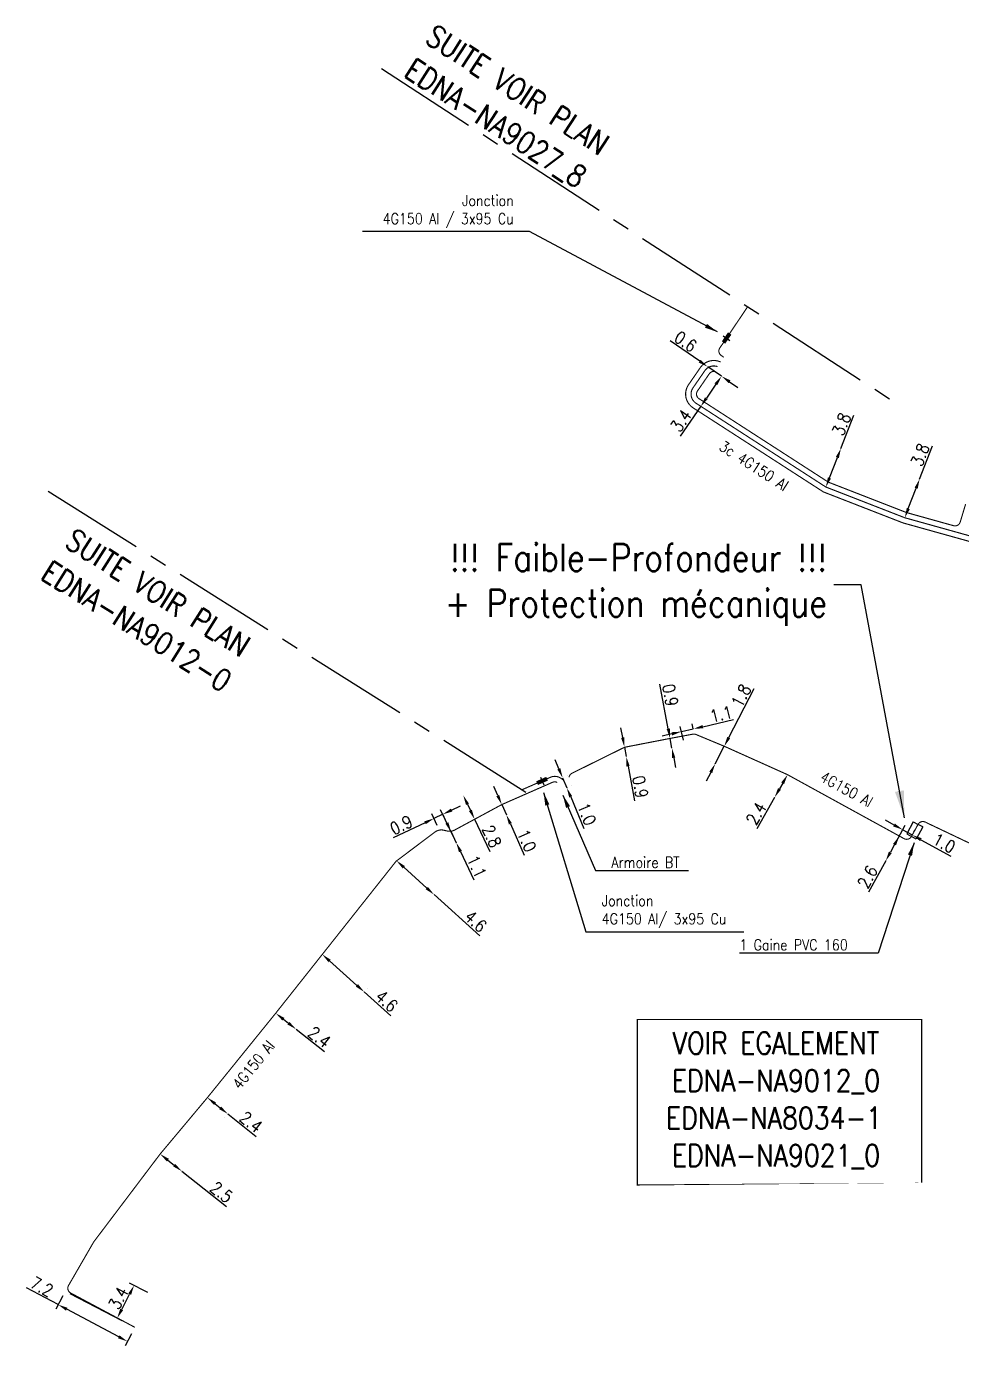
# Model space of a CAD drawing. Header units: millimetres. Extents: x 185001 to 186000, y 126997 to 128000.
# Drawn here: x 185335.6 to 185421.4, y 127497.4 to 127619 of the extents above; entities that cross this region are included whole.
import ezdxf
from ezdxf.enums import TextEntityAlignment as Align

# ---------------------------------------------------------------- set-up
doc = ezdxf.new("R2010")
doc.units = ezdxf.units.MM
doc.header["$PDMODE"] = 34
doc.linetypes.add('B_ST_Al', pattern=[2000, 1000, 1000])
doc.linetypes.add('CENTER2', pattern=[28.575000000000003, 19.05, -3.175, 3.175, -3.175])
doc.layers.get('0').update_dxf_attribs({"linetype": 'CONTINUOUS'})
doc.layers.get('Defpoints').update_dxf_attribs({"linetype": 'CONTINUOUS'})
for name, color, linetype in [('B_110', 1, 'CONTINUOUS'), ('B_300', 7, 'CONTINUOUS'), ('B_420', 7, 'CONTINUOUS'), ('B_930', 7, 'CONTINUOUS')]:
    doc.layers.add(name, color=color, linetype=linetype)
doc.styles.get("Standard").update_dxf_attribs({"font": 'romans.shx', "width": 0.85})
doc.dimstyles.get("Standard").update_dxf_attribs({"dimtxt": 1.5, "dimasz": 1.2, "dimexe": 0.625, "dimexo": 0.625, "dimgap": 0.25, "dimtad": 1, "dimdec": 1, "dimzin": 0, "dimdsep": 46, "dimtxsty": 'Standard', "dimcen": -0.5, "dimadec": 0, "dimazin": 0, "dimtfac": 1, "dimtdec": 1, "dimtmove": 0, "dimatfit": 3, "dimfxl": 0, "dimtolj": 1, "dimtzin": 0, "dimarcsym": 0})

# ---------------------------------------------------------------- blocks, each defined once
blk = doc.blocks.new('*D266')
at = {"layer": 'B_110', "color": 0, "linetype": 'Continuous', "lineweight": -2, "transparency": 16777216}
for p, q in [((185398.8727989554, 127586.2059547068), (185397.9939471562, 127584.9291933684)), ((185397.4836461116, 127584.1878480752), (185395.5988735032, 127581.4497245367))]:
    blk.add_line(p, q, dxfattribs=at)
at = {"layer": 'B_110', "color": 0, "linetype": 'Continuous', "transparency": 16777216}
for points in [[(185398.7492414065, 127586.2910048809), (185398.9963565042, 127586.1209045327), (185399.3831, 127586.9473)], [(185397.8703896074, 127585.0142435425), (185398.1175047051, 127584.8441431943), (185397.4836461116, 127584.1878480752)]]:
    blk.add_solid(points, dxfattribs=at)
at = {"layer": 'Defpoints', "color": 0, "linetype": 'Continuous', "transparency": 16777216}
for p in [(185399.3831, 127586.9473), (185399.3831, 127586.9473), (185397.4836461116, 127584.1878480752)]:
    blk.add_point(p, dxfattribs=at)
at = {"layer": 'B_110', "color": 0, "linetype": 'Continuous', "transparency": 16777216, "insert": (185395.6683215406, 127582.8733645299), "char_height": 1.125, "attachment_point": 5, "rotation": 55.458628803340766}
blk.add_mtext('\\A1;3.4', dxfattribs=at)
blk = doc.blocks.new('*D267')
at = {"layer": 'B_110', "color": 0, "linetype": 'Continuous', "lineweight": -2, "transparency": 16777216}
for p, q in [((185410.3351, 127580.3291), (185411.5234814814, 127583.3847145154)), ((185409.2839390383, 127577.626312433), (185410.0088776326, 127579.4903038585))]:
    blk.add_line(p, q, dxfattribs=at)
at = {"layer": 'B_110', "color": 0, "linetype": 'Continuous', "transparency": 16777216}
for points in [[(185409.8690782757, 127579.5446742531), (185410.1486769895, 127579.435933464), (185410.3351, 127580.3291)], [(185409.1441396814, 127577.6806828276), (185409.4237383952, 127577.5719420384), (185408.9577166709, 127576.7875162915)]]:
    blk.add_solid(points, dxfattribs=at)
at = {"layer": 'Defpoints', "color": 0, "linetype": 'Continuous', "transparency": 16777216}
for p in [(185410.3351, 127580.3291), (185410.3351, 127580.3291), (185408.9577166709, 127576.7875162915)]:
    blk.add_point(p, dxfattribs=at)
at = {"layer": 'B_110', "color": 0, "linetype": 'Continuous', "transparency": 16777216, "insert": (185410.3934051398, 127582.5481573013), "char_height": 1.125, "attachment_point": 5, "rotation": 68.74807832906393}
blk.add_mtext('\\A1;3.8', dxfattribs=at)
blk = doc.blocks.new('*D268')
at = {"layer": 'B_110', "color": 0, "linetype": 'Continuous', "lineweight": -2, "transparency": 16777216}
for p, q in [((185417.559, 127577.5196), (185418.734450687, 127580.5802120785)), ((185416.5192767343, 127574.8123919306), (185417.2363272624, 127576.6794319785))]:
    blk.add_line(p, q, dxfattribs=at)
at = {"layer": 'B_110', "color": 0, "linetype": 'Continuous', "transparency": 16777216}
for points in [[(185417.0962992588, 127576.7332107681), (185417.3763552659, 127576.6256531889), (185417.559, 127577.5196)], [(185416.3792487307, 127574.8661707203), (185416.6593047379, 127574.758613141), (185416.1966039967, 127573.9722239091)]]:
    blk.add_solid(points, dxfattribs=at)
at = {"layer": 'Defpoints', "color": 0, "linetype": 'Continuous', "transparency": 16777216}
for p in [(185417.559, 127577.5196), (185417.559, 127577.5196), (185416.1966039967, 127573.9722239091)]:
    blk.add_point(p, dxfattribs=at)
at = {"layer": 'B_110', "color": 0, "linetype": 'Continuous', "transparency": 16777216, "insert": (185417.6079216944, 127579.7388839981), "char_height": 1.125, "attachment_point": 5, "rotation": 68.9903449696451}
blk.add_mtext('\\A1;3.8', dxfattribs=at)
blk = doc.blocks.new('*D271')
at = {"layer": 'B_110', "color": 0, "linetype": 'Continuous', "lineweight": -2, "transparency": 16777216}
for p, q in [((185397.3816358309, 127588.3249970935), (185394.6810208337, 127590.1839508985)), ((185399.3830999999, 127586.9472999999), (185398.1229811242, 127587.814696049)), ((185400.1244452933, 127586.4369989554), (185400.8657905866, 127585.9266979109))]:
    blk.add_line(p, q, dxfattribs=at)
at = {"layer": 'B_110', "color": 0, "linetype": 'Continuous', "transparency": 16777216}
for points in [[(185397.466686005, 127588.4485546424), (185397.2965856568, 127588.2014395446), (185398.1229811242, 127587.814696049)], [(185400.2094954674, 127586.5605565043), (185400.0393951192, 127586.3134414065), (185399.3830999999, 127586.9472999999)]]:
    blk.add_solid(points, dxfattribs=at)
at = {"layer": 'Defpoints', "color": 0, "linetype": 'Continuous', "transparency": 16777216}
for p in [(185398.1229811242, 127587.8146960489), (185399.3830999999, 127586.9472999999), (185399.3830999999, 127586.9472999999)]:
    blk.add_point(p, dxfattribs=at)
at = {"layer": 'B_110', "color": 0, "linetype": 'Continuous', "transparency": 16777216, "insert": (185396.085906556, 127590.1274122628), "char_height": 1.125, "attachment_point": 5, "rotation": 325.45862881571236}
blk.add_mtext('\\A1;0.6', dxfattribs=at)
blk = doc.blocks.new('*D367')
at = {"layer": 'B_110', "color": 0, "linetype": 'Continuous', "lineweight": -2, "transparency": 16777216}
for p, q in [((185415.2156400817, 127545.8010007743), (185414.4259480102, 127546.232725724)), ((185415.3645567446, 127544.1971979539), (185416.2301888979, 127545.7805737784)), ((185416.0053321532, 127545.3692758245), (185416.8827677883, 127544.8895814359)), ((185417.0321983082, 127545.162913095), (185417.1076245329, 127545.3008793898)), ((185417.6724598598, 127544.4578564862), (185420.4293312879, 127542.9506738492))]:
    blk.add_line(p, q, dxfattribs=at)
at = {"layer": 'B_110', "color": 0, "linetype": 'Continuous', "transparency": 16777216}
for points in [[(185415.28759424, 127545.9326161195), (185415.1436859235, 127545.669385429), (185416.0053321532, 127545.3692758245)], [(185417.7444140181, 127544.5894718314), (185417.6005057015, 127544.326241141), (185416.8827677883, 127544.8895814359)]]:
    blk.add_solid(points, dxfattribs=at)
at = {"layer": 'Defpoints', "color": 0, "linetype": 'Continuous', "transparency": 16777216}
for p in [(185416.0053321532, 127545.3692758245), (185416.8073415635, 127544.7516151411), (185415.1397, 127543.7859)]:
    blk.add_point(p, dxfattribs=at)
at = {"layer": 'B_110', "color": 0, "linetype": 'Continuous', "transparency": 16777216, "insert": (185419.805512401, 127544.1464794191), "char_height": 1.125, "attachment_point": 5, "rotation": 331.3345560444534}
blk.add_mtext('\\A1;1.0', dxfattribs=at)
blk = doc.blocks.new('*D368')
at = {"layer": 'B_110', "color": 0, "linetype": 'Continuous', "lineweight": -2, "transparency": 16777216}
for p, q in [((185415.2586829044, 127544.0035382353), (185414.8749273935, 127543.3015897273)), ((185414.4432024437, 127542.5118976558), (185412.8704901267, 127539.6351622526))]:
    blk.add_line(p, q, dxfattribs=at)
at = {"layer": 'B_110', "color": 0, "linetype": 'Continuous', "transparency": 16777216}
for points in [[(185415.1270675592, 127544.0754923936), (185415.3902982497, 127543.931584077), (185415.6904078542, 127544.7932303068)], [(185414.7433120482, 127543.3735438856), (185415.0065427387, 127543.229635569), (185414.4432024437, 127542.5118976558)]]:
    blk.add_solid(points, dxfattribs=at)
at = {"layer": 'Defpoints', "color": 0, "linetype": 'Continuous', "transparency": 16777216}
for p in [(185415.6904078542, 127544.7932303068), (185414.4432024437, 127542.5118976558), (185414.4432024437, 127542.5118976558)]:
    blk.add_point(p, dxfattribs=at)
at = {"layer": 'B_110', "color": 0, "linetype": 'Continuous', "transparency": 16777216, "insert": (185412.7829070841, 127541.0384547099), "char_height": 1.125, "attachment_point": 5, "rotation": 61.334556041126326}
blk.add_mtext('\\A1;2.6', dxfattribs=at)
blk = doc.blocks.new('*D369')
at = {"layer": 'B_110', "color": 0, "linetype": 'Continuous', "lineweight": -2, "transparency": 16777216}
for p, q in [((185404.9951771806, 127549.6341489994), (185404.6987463083, 127549.1124893996)), ((185404.2541, 127548.33), (185402.611820034, 127545.4399126639))]:
    blk.add_line(p, q, dxfattribs=at)
at = {"layer": 'B_110', "color": 0, "linetype": 'Continuous', "transparency": 16777216}
for points in [[(185404.8647622807, 127549.7082567174), (185405.1255920805, 127549.5600412813), (185405.4398234889, 127550.416638399)], [(185404.5683314084, 127549.1865971176), (185404.8291612083, 127549.0383816815), (185404.2541, 127548.33)]]:
    blk.add_solid(points, dxfattribs=at)
at = {"layer": 'Defpoints', "color": 0, "linetype": 'Continuous', "transparency": 16777216}
for p in [(185405.4398234888, 127550.416638399), (185404.2541, 127548.33), (185404.2541, 127548.33)]:
    blk.add_point(p, dxfattribs=at)
at = {"layer": 'B_110', "color": 0, "linetype": 'Continuous', "transparency": 16777216, "insert": (185402.5585623632, 127546.8642502224), "char_height": 1.125, "attachment_point": 5, "rotation": 60.392778448493424}
blk.add_mtext('\\A1;2.4', dxfattribs=at)
blk = doc.blocks.new('*D370')
at = {"layer": 'B_110', "color": 0, "linetype": 'Continuous', "lineweight": -2, "transparency": 16777216}
for p, q in [((185400.0495470893, 127553.821806223), (185402.3746857502, 127558.3106973712)), ((185398.8077156001, 127551.4243378598), (185399.6356032596, 127553.022650102)), ((185399.2302605131, 127553.2326079868), (185399.2193761132, 127553.2382458466)), ((185398.4023728536, 127551.6342957446), (185398.3914884537, 127551.6399336044)), ((185398.3937717704, 127550.6251817387), (185397.9798279406, 127549.8260256177))]:
    blk.add_line(p, q, dxfattribs=at)
at = {"layer": 'B_110', "color": 0, "linetype": 'Continuous', "transparency": 16777216}
for points in [[(185399.9163544025, 127553.8907968613), (185400.1827397762, 127553.7528155847), (185399.6356032596, 127553.022650102)], [(185398.2605790836, 127550.694172377), (185398.5269644572, 127550.5561911004), (185398.8077156001, 127551.4243378598)]]:
    blk.add_solid(points, dxfattribs=at)
at = {"layer": 'Defpoints', "color": 0, "linetype": 'Continuous', "transparency": 16777216}
for p in [(185399.6464876595, 127553.0170122422), (185398.8077156001, 127551.4243378598), (185398.8186, 127551.4187)]:
    blk.add_point(p, dxfattribs=at)
at = {"layer": 'B_110', "color": 0, "linetype": 'Continuous', "transparency": 16777216, "insert": (185401.1931404923, 127557.6602730725), "char_height": 1.125, "attachment_point": 5, "rotation": 62.61691971803011}
blk.add_mtext('\\A1;1.8', dxfattribs=at)
blk = doc.blocks.new('*D371')
at = {"layer": 'B_110', "color": 0, "linetype": 'Continuous', "lineweight": -2, "transparency": 16777216}
for p, q in [((185395.8844723644, 127553.5798862817), (185395.5986270322, 127554.820722168)), ((185396.7952693571, 127554.6153597835), (185396.6900417215, 127555.0721460653)), ((185397.6722990181, 127554.8173968439), (185400.4678310625, 127555.4613899736)), ((185394.8268250068, 127554.1618988259), (185393.9497953458, 127553.9598617656)), ((185395.7038546678, 127554.3639358862), (185396.7952693571, 127554.6153597835))]:
    blk.add_line(p, q, dxfattribs=at)
at = {"layer": 'B_110', "color": 0, "linetype": 'Continuous', "transparency": 16777216}
for points in [[(185397.6386261747, 127554.963568454), (185397.7059718615, 127554.6712252337), (185396.7952693571, 127554.6153597835)], [(185394.7931521634, 127554.3080704361), (185394.8604978502, 127554.0157272158), (185395.7038546678, 127554.3639358862)]]:
    blk.add_solid(points, dxfattribs=at)
at = {"layer": 'Defpoints', "color": 0, "linetype": 'Continuous', "transparency": 16777216}
for p in [(185395.7038546678, 127554.3639358862), (185396.9004969927, 127554.1585735018), (185395.9897, 127553.1231)]:
    blk.add_point(p, dxfattribs=at)
at = {"layer": 'B_110', "color": 0, "linetype": 'Continuous', "transparency": 16777216, "insert": (185399.3402156539, 127555.9712699897), "char_height": 1.125, "attachment_point": 5, "rotation": 12.972632773197342}
blk.add_mtext('\\A1;1.1', dxfattribs=at)
blk = doc.blocks.new('*D372')
at = {"layer": 'B_110', "color": 0, "linetype": 'Continuous', "lineweight": -2, "transparency": 16777216}
for p, q in [((185394.4977046522, 127554.6249429396), (185393.7331623968, 127558.7142913862)), ((185394.8285, 127552.8556), (185394.6631023261, 127553.7402714698)), ((185394.9938976739, 127551.9709285302), (185395.1592953478, 127551.0862570604))]:
    blk.add_line(p, q, dxfattribs=at)
at = {"layer": 'B_110', "color": 0, "linetype": 'Continuous', "transparency": 16777216}
for points in [[(185394.6451498972, 127554.6525092186), (185394.3502594072, 127554.5973766606), (185394.6631023261, 127553.7402714698)], [(185395.1413429189, 127551.9984948092), (185394.8464524289, 127551.9433622512), (185394.8285, 127552.8556)]]:
    blk.add_solid(points, dxfattribs=at)
at = {"layer": 'Defpoints', "color": 0, "linetype": 'Continuous', "transparency": 16777216}
for p in [(185394.663102326, 127553.7402714698), (185394.8284999999, 127552.8556), (185394.8285, 127552.8556)]:
    blk.add_point(p, dxfattribs=at)
at = {"layer": 'B_110', "color": 0, "linetype": 'Continuous', "transparency": 16777216, "insert": (185394.6847656662, 127557.7054727064), "char_height": 1.125, "attachment_point": 5, "rotation": 280.589731872148}
blk.add_mtext('\\A1;0.9', dxfattribs=at)
blk = doc.blocks.new('*D373')
at = {"layer": 'B_110', "color": 0, "linetype": 'Continuous', "lineweight": -2, "transparency": 16777216}
for p, q in [((185390.3178179075, 127553.8129538905), (185390.1524202334, 127554.6976253602)), ((185390.4832155816, 127552.9282824207), (185390.6430999999, 127552.0731)), ((185390.808497674, 127551.1884285302), (185391.4026494378, 127548.0104569112))]:
    blk.add_line(p, q, dxfattribs=at)
at = {"layer": 'B_110', "color": 0, "linetype": 'Continuous', "transparency": 16777216}
for points in [[(185390.4652631524, 127553.8405201695), (185390.1703726625, 127553.7853876115), (185390.4832155816, 127552.9282824207)], [(185390.955942919, 127551.2159948092), (185390.661052429, 127551.1608622512), (185390.6430999999, 127552.0731)]]:
    blk.add_solid(points, dxfattribs=at)
at = {"layer": 'Defpoints', "color": 0, "linetype": 'Continuous', "transparency": 16777216}
for p in [(185390.4832155817, 127552.9282824207), (185390.6431, 127552.0731), (185390.6430999999, 127552.0731)]:
    blk.add_point(p, dxfattribs=at)
at = {"layer": 'B_110', "color": 0, "linetype": 'Continuous', "transparency": 16777216, "insert": (185391.9254986178, 127549.2949383809), "char_height": 1.125, "attachment_point": 5, "rotation": 280.5897318856617}
blk.add_mtext('\\A1;0.9', dxfattribs=at)
blk = doc.blocks.new('*D374')
at = {"layer": 'B_110', "color": 0, "linetype": 'Continuous', "lineweight": -2, "transparency": 16777216}
for p, q in [((185384.4593596847, 127550.9542532076), (185384.1093881059, 127551.7834214016)), ((185384.8093312634, 127550.1250850135), (185385.1943000001, 127549.213)), ((185385.2411896978, 127550.3073618774), (185385.2411896978, 127550.3073618774)), ((185385.6261584344, 127549.3952768639), (185385.6261584345, 127549.395276864)), ((185385.5442715789, 127548.383831806), (185386.7660473583, 127545.4891464142))]:
    blk.add_line(p, q, dxfattribs=at)
at = {"layer": 'B_110', "color": 0, "linetype": 'Continuous', "transparency": 16777216}
for points in [[(185384.5975543837, 127551.012581804), (185384.3211649857, 127550.8959246111), (185384.8093312634, 127550.1250850135)], [(185385.6824662779, 127548.4421604024), (185385.4060768799, 127548.3255032095), (185385.1943000001, 127549.213)]]:
    blk.add_solid(points, dxfattribs=at)
at = {"layer": 'Defpoints', "color": 0, "linetype": 'Continuous', "transparency": 16777216}
for p in [(185384.8093312633, 127550.1250850135), (185385.1943, 127549.213), (185385.1943000001, 127549.213)]:
    blk.add_point(p, dxfattribs=at)
at = {"layer": 'B_110', "color": 0, "linetype": 'Continuous', "transparency": 16777216, "insert": (185387.0211187531, 127546.8135479953), "char_height": 1.125, "attachment_point": 5, "rotation": 292.88341654596303}
blk.add_mtext('\\A1;1.0', dxfattribs=at)
blk = doc.blocks.new('*D375')
at = {"layer": 'B_110', "color": 0, "linetype": 'Continuous', "lineweight": -2, "transparency": 16777216}
for p, q in [((185378.8568225689, 127548.4965617635), (185378.4898382746, 127549.3183418604)), ((185379.2238068631, 127547.6747816665), (185379.6437999999, 127546.7343)), ((185380.0107842942, 127545.912519903), (185381.2919526786, 127543.0436268859))]:
    blk.add_line(p, q, dxfattribs=at)
at = {"layer": 'B_110', "color": 0, "linetype": 'Continuous', "transparency": 16777216}
for points in [[(185378.9937859184, 127548.5577258125), (185378.7198592194, 127548.4353977144), (185379.2238068631, 127547.6747816665)], [(185380.1477476437, 127545.973683952), (185379.8738209447, 127545.8513558539), (185379.6437999999, 127546.7343)]]:
    blk.add_solid(points, dxfattribs=at)
at = {"layer": 'Defpoints', "color": 0, "linetype": 'Continuous', "transparency": 16777216}
for p in [(185379.2238068632, 127547.6747816665), (185379.6438, 127546.7343), (185379.6437999999, 127546.7343)]:
    blk.add_point(p, dxfattribs=at)
at = {"layer": 'B_110', "color": 0, "linetype": 'Continuous', "transparency": 16777216, "insert": (185381.519677381, 127544.3730035912), "char_height": 1.125, "attachment_point": 5, "rotation": 294.06421948266075}
blk.add_mtext('\\A1;1.0', dxfattribs=at)
blk = doc.blocks.new('*D376')
at = {"layer": 'B_110', "color": 0, "linetype": 'Continuous', "lineweight": -2, "transparency": 16777216}
for p, q in [((185370.2366684526, 127541.925909643), (185372.3448988255, 127540.0230263847)), ((185373.013, 127539.42), (185377.212493097, 127535.6295484391))]:
    blk.add_line(p, q, dxfattribs=at)
at = {"layer": 'B_110', "color": 0, "linetype": 'Continuous', "transparency": 16777216}
for points in [[(185370.33717285, 127542.0372598388), (185370.1361640551, 127541.8145594473), (185369.5685672781, 127542.5289360277)], [(185372.445403223, 127540.1343765805), (185372.2443944281, 127539.9116761889), (185373.013, 127539.42)]]:
    blk.add_solid(points, dxfattribs=at)
at = {"layer": 'Defpoints', "color": 0, "linetype": 'Continuous', "transparency": 16777216}
for p in [(185369.5685672781, 127542.5289360277), (185373.013, 127539.42), (185373.013, 127539.42)]:
    blk.add_point(p, dxfattribs=at)
at = {"layer": 'B_110', "color": 0, "linetype": 'Continuous', "transparency": 16777216, "insert": (185376.8321671036, 127536.9831557119), "char_height": 1.125, "attachment_point": 5, "rotation": 317.9306725104746}
blk.add_mtext('\\A1;4.6', dxfattribs=at)
blk = doc.blocks.new('*D377')
at = {"layer": 'B_110', "color": 0, "linetype": 'Continuous', "lineweight": -2, "transparency": 16777216}
for p, q in [((185374.1921745819, 127545.979365006), (185373.8052083124, 127546.7919270691)), ((185374.5791408514, 127545.166802943), (185375.0478, 127544.1827)), ((185375.4347662695, 127543.370137937), (185376.6682212536, 127540.7800963611))]:
    blk.add_line(p, q, dxfattribs=at)
at = {"layer": 'B_110', "color": 0, "linetype": 'Continuous', "transparency": 16777216}
for points in [[(185374.3276015924, 127546.0438593843), (185374.0567475714, 127545.9148706278), (185374.5791408514, 127545.166802943)], [(185375.57019328, 127543.4346323152), (185375.299339259, 127543.3056435587), (185375.0478, 127544.1827)]]:
    blk.add_solid(points, dxfattribs=at)
at = {"layer": 'Defpoints', "color": 0, "linetype": 'Continuous', "transparency": 16777216}
for p in [(185374.5791408514, 127545.166802943), (185375.0478, 127544.1827), (185375.0478, 127544.1827)]:
    blk.add_point(p, dxfattribs=at)
at = {"layer": 'B_110', "color": 0, "linetype": 'Continuous', "transparency": 16777216, "insert": (185376.9221119488, 127541.9913080088), "char_height": 1.125, "attachment_point": 5, "rotation": 295.46518169694}
blk.add_mtext('\\A1;1.1', dxfattribs=at)
blk = doc.blocks.new('*D378')
at = {"layer": 'B_110', "color": 0, "linetype": 'Continuous', "lineweight": -2, "transparency": 16777216}
for p, q in [((185376.0768662695, 127547.707137937), (185376.3458630158, 127547.1422914159)), ((185376.7328292853, 127546.3297293529), (185378.1424921243, 127543.3696818376))]:
    blk.add_line(p, q, dxfattribs=at)
at = {"layer": 'B_110', "color": 0, "linetype": 'Continuous', "transparency": 16777216}
for points in [[(185376.2122932801, 127547.7716323153), (185375.9414392591, 127547.6426435587), (185375.6899000001, 127548.5197)], [(185376.4812900263, 127547.2067857942), (185376.2104360053, 127547.0777970377), (185376.7328292853, 127546.3297293529)]]:
    blk.add_solid(points, dxfattribs=at)
at = {"layer": 'Defpoints', "color": 0, "linetype": 'Continuous', "transparency": 16777216}
for p in [(185375.6899, 127548.5197), (185375.6899000001, 127548.5197), (185376.7328292853, 127546.3297293529)]:
    blk.add_point(p, dxfattribs=at)
at = {"layer": 'B_110', "color": 0, "linetype": 'Continuous', "transparency": 16777216, "insert": (185378.3082788921, 127544.7658964551), "char_height": 1.125, "attachment_point": 5, "rotation": 295.4651816983306}
blk.add_mtext('\\A1;2.8', dxfattribs=at)
blk = doc.blocks.new('*D379')
at = {"layer": 'B_110', "color": 0, "linetype": 'Continuous', "lineweight": -2, "transparency": 16777216}
for p, q in [((185363.4286965459, 127533.3376740561), (185365.9341483204, 127531.096965019)), ((185366.6050000001, 127530.4970000001), (185369.0488168331, 127528.3114131455)), ((185366.9174817807, 127530.8464019165), (185366.9174817808, 127530.8464019166))]:
    blk.add_line(p, q, dxfattribs=at)
at = {"layer": 'B_110', "color": 0, "linetype": 'Continuous', "transparency": 16777216}
for points in [[(185363.5286907157, 127533.4494826694), (185363.3287023761, 127533.2258654428), (185362.7578448663, 127533.937639075)], [(185366.0341424902, 127531.2087736322), (185365.8341541506, 127530.9851564057), (185366.6050000001, 127530.4970000001)]]:
    blk.add_solid(points, dxfattribs=at)
at = {"layer": 'Defpoints', "color": 0, "linetype": 'Continuous', "transparency": 16777216}
for p in [(185362.7578448663, 127533.9376390751), (185366.605, 127530.497), (185366.6050000001, 127530.4970000001)]:
    blk.add_point(p, dxfattribs=at)
at = {"layer": 'B_110', "color": 0, "linetype": 'Continuous', "transparency": 16777216, "insert": (185368.6623051055, 127529.6632671298), "char_height": 1.125, "attachment_point": 5, "rotation": 318.1926728236803}
blk.add_mtext('\\A1;4.6', dxfattribs=at)
blk = doc.blocks.new('*D380')
at = {"layer": 'B_110', "color": 0, "linetype": 'Continuous', "lineweight": -2, "transparency": 16777216}
for p, q in [((185359.1937632424, 127527.9930301884), (185359.649626296, 127527.6344372767)), ((185360.357, 127527.078), (185362.9696510912, 127525.0228254154))]:
    blk.add_line(p, q, dxfattribs=at)
at = {"layer": 'B_110', "color": 0, "linetype": 'Continuous', "transparency": 16777216}
for points in [[(185359.2865027885, 127528.1109258057), (185359.1010236962, 127527.875134571), (185358.4863895384, 127528.5494674651)], [(185359.7423658421, 127527.752332894), (185359.5568867499, 127527.5165416594), (185360.357, 127527.078)]]:
    blk.add_solid(points, dxfattribs=at)
at = {"layer": 'Defpoints', "color": 0, "linetype": 'Continuous', "transparency": 16777216}
for p in [(185358.4863895384, 127528.5494674651), (185360.357, 127527.078), (185360.357, 127527.078)]:
    blk.add_point(p, dxfattribs=at)
at = {"layer": 'B_110', "color": 0, "linetype": 'Continuous', "transparency": 16777216, "insert": (185362.4807101282, 127526.361672156), "char_height": 1.125, "attachment_point": 5, "rotation": 321.81055309734194}
blk.add_mtext('\\A1;2.4', dxfattribs=at)
blk = doc.blocks.new('*D381')
at = {"layer": 'B_110', "color": 0, "linetype": 'Continuous', "lineweight": -2, "transparency": 16777216}
for p, q in [((185351.9247604581, 127520.4406917582), (185351.924760458, 127520.4406917581)), ((185352.9205977779, 127520.2456671577), (185353.3895586668, 127519.8714002945)), ((185353.8006040132, 127518.9436243057), (185353.8006040131, 127518.9436243055)), ((185354.0929999999, 127519.3099999999), (185356.6911270666, 127517.2364947449))]:
    blk.add_line(p, q, dxfattribs=at)
at = {"layer": 'B_110', "color": 0, "linetype": 'Continuous', "transparency": 16777216}
for points in [[(185353.0141644937, 127520.3629073799), (185352.8270310622, 127520.1284269355), (185352.2171564448, 127520.8070674524)], [(185353.4831253825, 127519.9886405167), (185353.295991951, 127519.7541600723), (185354.0929999999, 127519.3099999999)]]:
    blk.add_solid(points, dxfattribs=at)
at = {"layer": 'Defpoints', "color": 0, "linetype": 'Continuous', "transparency": 16777216}
for p in [(185352.2171564449, 127520.8070674525), (185352.2171564448, 127520.8070674524), (185354.093, 127519.31)]:
    blk.add_point(p, dxfattribs=at)
at = {"layer": 'B_110', "color": 0, "linetype": 'Continuous', "transparency": 16777216, "insert": (185356.2116177787, 127518.578748336), "char_height": 1.125, "attachment_point": 5, "rotation": 321.4074402842825}
blk.add_mtext('\\A1;2.4', dxfattribs=at)
blk = doc.blocks.new('*D382')
at = {"layer": 'B_110', "color": 0, "linetype": 'Continuous', "lineweight": -2, "transparency": 16777216}
for p, q in [((185348.5890566572, 127515.078816152), (185349.1692993851, 127514.6195576444)), ((185349.875, 127514.061), (185353.9780602212, 127510.8134533727))]:
    blk.add_line(p, q, dxfattribs=at)
at = {"layer": 'B_110', "color": 0, "linetype": 'Continuous', "transparency": 16777216}
for points in [[(185348.682149598, 127515.1964329211), (185348.4959637165, 127514.9611993829), (185347.8833560423, 127515.6373737964)], [(185349.2623923258, 127514.7371744135), (185349.0762064444, 127514.5019408753), (185349.875, 127514.061)]]:
    blk.add_solid(points, dxfattribs=at)
at = {"layer": 'Defpoints', "color": 0, "linetype": 'Continuous', "transparency": 16777216}
for p in [(185347.8833560423, 127515.6373737963), (185349.875, 127514.061), (185349.875, 127514.061)]:
    blk.add_point(p, dxfattribs=at)
at = {"layer": 'B_110', "color": 0, "linetype": 'Continuous', "transparency": 16777216, "insert": (185353.5109919694, 127512.1396312486), "char_height": 1.125, "attachment_point": 5, "rotation": 321.63860456652105}
blk.add_mtext('\\A1;2.5', dxfattribs=at)
blk = doc.blocks.new('*D383')
at = {"layer": 'B_110', "color": 0, "linetype": 'Continuous', "lineweight": -2, "transparency": 16777216}
for p, q in [((185346.7595312189, 127502.9364871983), (185345.0795419661, 127503.804716938)), ((185339.5861540918, 127502.839381127), (185344.3607140003, 127500.371856469)), ((185344.3574945734, 127501.3866057965), (185345.082761393, 127502.7899676104))]:
    blk.add_line(p, q, dxfattribs=at)
at = {"layer": 'B_110', "color": 0, "linetype": 'Continuous', "transparency": 16777216}
for points in [[(185344.9495051188, 127502.8588353487), (185345.2160176672, 127502.7210998721), (185345.495967823, 127503.5895052557)], [(185344.2242382992, 127501.4554735349), (185344.4907508476, 127501.3177380582), (185343.9442881434, 127500.5870681513)]]:
    blk.add_solid(points, dxfattribs=at)
at = {"layer": 'Defpoints', "color": 0, "linetype": 'Continuous', "transparency": 16777216}
for p in [(185339.1697282349, 127503.0545928093), (185345.495967823, 127503.5895052557), (185347.1759570758, 127502.721275516)]:
    blk.add_point(p, dxfattribs=at)
at = {"layer": 'B_110', "color": 0, "linetype": 'Continuous', "transparency": 16777216, "insert": (185344.0538466121, 127502.4326253951), "char_height": 1.125, "attachment_point": 5, "rotation": 62.669775229499436}
blk.add_mtext('\\A1;3.4', dxfattribs=at)
blk = doc.blocks.new('*D384')
at = {"layer": 'B_110', "color": 0, "linetype": 'Continuous', "lineweight": -2, "transparency": 16777216}
for p, q in [((185338.5209593873, 127501.8331061672), (185335.6254581106, 127503.3709952948)), ((185338.9498502959, 127502.6406118261), (185338.3010814483, 127501.419125184)), ((185344.0848638014, 127498.8779466671), (185339.315802875, 127501.4109405244)), ((185345.251537049, 127499.1558533019), (185344.6598293501, 127498.0418000411))]:
    blk.add_line(p, q, dxfattribs=at)
at = {"layer": 'B_110', "color": 0, "linetype": 'Continuous', "transparency": 16777216}
for points in [[(185339.3861638155, 127501.543414439), (185339.2454419346, 127501.2784666097), (185338.5209593873, 127501.8331061672)], [(185344.1552247419, 127499.0104205817), (185344.014502861, 127498.7454727525), (185344.8797072891, 127498.4557810243)]]:
    blk.add_solid(points, dxfattribs=at)
at = {"layer": 'Defpoints', "color": 0, "linetype": 'Continuous', "transparency": 16777216}
for p in [(185339.1697282349, 127503.0545928093), (185345.471414988, 127499.5698342851), (185344.8797072891, 127498.4557810243)]:
    blk.add_point(p, dxfattribs=at)
at = {"layer": 'B_110', "color": 0, "linetype": 'Continuous', "transparency": 16777216, "insert": (185337.0275917075, 127503.4755031256), "char_height": 1.125, "attachment_point": 5, "rotation": 332.0258643467164}
blk.add_mtext('\\A1;7.2', dxfattribs=at)
blk = doc.blocks.new('B_300_04')
at = {"color": 0, "linetype": 'Continuous'}
blk.add_line((0, 0.375), (0, -0.375), dxfattribs=at)
blk.add_solid([(-0.5, 0.1875), (-0.5, -0.1875), (0.5, 0.1875), (0.5, -0.1875)], dxfattribs=at)
at = {"color": 0, "linetype": 'Continuous', "width": 0.75, "flags": 3}
for tag, p in [('DEF_LEG', (0, -4.25)), ('DEF_COUP', (0, -6.75)), ('DEF_TYPE', (0, -9.25))]:
    blk.add_attdef(tag, text='', height=1.2, dxfattribs=at).set_placement(p, align=Align.MIDDLE)
blk = doc.blocks.new('*D407')
at = {"layer": 'B_110', "color": 0, "linetype": 'Continuous', "lineweight": -2, "transparency": 16777216}
for p, q in [((185374.6214974786, 127547.1710670685), (185375.4340595417, 127547.558033338)), ((185373.3007560912, 127545.7579835607), (185372.7948284205, 127546.8203439374)), ((185373.8089354156, 127546.7841007991), (185372.9963733525, 127546.3971345296)), ((185374.8462550681, 127544.6059094077), (185373.6073904836, 127547.2073102069)), ((185372.1838112895, 127546.0101682602), (185369.2648755451, 127544.620084072))]:
    blk.add_line(p, q, dxfattribs=at)
at = {"layer": 'B_110', "color": 0, "linetype": 'Continuous', "transparency": 16777216}
for points in [[(185372.1193169112, 127546.1455952707), (185372.2483056677, 127545.8747412497), (185372.9963733525, 127546.3971345296)], [(185374.5570031004, 127547.306494079), (185374.6859918569, 127547.035640058), (185373.8089354156, 127546.7841007991)]]:
    blk.add_solid(points, dxfattribs=at)
at = {"layer": 'Defpoints', "color": 0, "linetype": 'Continuous', "transparency": 16777216}
for p in [(185373.8089354156, 127546.7841007991), (185373.5023010232, 127545.3347741528), (185375.0478000001, 127544.1826999998)]:
    blk.add_point(p, dxfattribs=at)
at = {"layer": 'B_110', "color": 0, "linetype": 'Continuous', "transparency": 16777216, "insert": (185369.9955904946, 127545.7987780839), "char_height": 1.125, "attachment_point": 5, "rotation": 25.465181693771132}
blk.add_mtext('\\A1;0.9', dxfattribs=at)

msp = doc.modelspace()

# ---------------------------------------------------------------- linework, layer by layer
at = {"layer": 'B_110', "linetype": 'B_ST_Al', "const_width": 0.1, "flags": 128}
for points in [[(185401.7824815285, 127593.3239716927), (185399.8512064693, 127590.449210383), (185399.2275051924, 127589.5431216913, 0.4142135623609991), (185399.3558631082, 127588.8477626147), (185399.6029782053, 127588.6776622669)], [(185448.4584190005, 127498.2824427669), (185450.53847014, 127497.4716894441, 0.4135594629353915), (185451.8325457383, 127498.0381705527), (185456.3353999104, 127509.5147663519), (185459.5281404121, 127517.7970314566), (185463.3823113699, 127526.2471597978), (185466.5717999053, 127533.6213157952), (185469.683605135, 127542.5309545345), (185470.2067672592, 127543.9327566598, 0.3091831990307484), (185469.9356773883, 127545.0285455587), (185463.8617350092, 127550.4484127443, -0.2587203868248171), (185463.5420140293, 127551.3641603936), (185465.1763566016, 127560.8604981754, 0.4114238165052534), (185464.7730994141, 127561.4372274238), (185451.8434559561, 127563.7895873623), (185434.8116164587, 127567.9661382005), (185425.7122518258, 127570.8003824631), (185416.0384651882, 127573.4972437962), (185408.7292779088, 127576.3398766959), (185396.7754769909, 127584.0496160084, -0.4230384345852212), (185396.3529138164, 127586.1606775368), (185397.4393296431, 127587.738979733, -0.3659773818575357), (185399.3075819098, 127588.2485221435, -0.3659773818575357)], [(185479.5831578625, 127571.266472674, 0.3659773818662478), (185479.0387617361, 127569.4080774368), (185480.0331328889, 127567.1615699796, -0.423150540518471), (185479.4954627308, 127565.8305051658), (185468.6149614939, 127561.4051127787, -0.1425180478234822), (185468.0592082326, 127561.3475756358), (185451.9478417325, 127564.2788036494), (185434.9306984412, 127568.4517506813), (185425.8537891422, 127571.2799907453), (185416.1966039967, 127573.9722239091), (185408.9577166709, 127576.7875162915), (185397.0464810957, 127584.4698026041, -0.4230384345820011), (185396.7647723126, 127585.8771769564), (185397.8511881393, 127587.4554791526, -0.341998713122271), (185399.0179723969, 127587.8277888305, -0.341998713122271)], [(185421.771081187, 127575.2168624305), (185421.2816764298, 127573.5828117791, -0.4086231900456974), (185420.6684278099, 127573.2446335366), (185416.3547428051, 127574.447204022), (185409.186155433, 127577.2351558871), (185397.3174852004, 127584.8899891999, -0.4230384345795835), (185397.1766308089, 127585.593676376), (185398.2630466356, 127587.1719785722, -0.2679491926775541), (185398.7144945888, 127587.3869082025, -0.2679491926775541)], [(185440.9603975998, 127535.747229306), (185440.5827705471, 127535.0154848969, -0.4142135623688408), (185439.9091497755, 127534.8004615121), (185426.4725399129, 127542.075364653), (185418.0815473548, 127546.0649044888, 0.4072334703107225), (185417.413530844, 127545.8604296049), (185416.8073415635, 127544.7516151411, -0.4146402710719224), (185416.128137746, 127544.5530943579), (185405.4398234888, 127550.416638399), (185399.6464876595, 127553.0170122422), (185397.0379729723, 127554.1014220866, 0.1457208174281286), (185396.7541504444, 127554.1312126345), (185394.6631023261, 127553.7402714698), (185390.549134504, 127552.9410878976, 0.06685110335894955), (185390.423011176, 127552.8985382764), (185385.6708174122, 127550.5507045015, 0.243542488943201), (185385.3983877557, 127550.180286752, 0.243542488943201)], [(185381.0913193065, 127549.0400334136), (185382.9228339705, 127549.843497187), (185383.6861998387, 127550.1783767449, -0.3246820023331786), (185384.8341544706, 127549.9283157508)], [(185345.5644109914, 127499.7497777721), (185339.6621574839, 127502.9020492573, -0.4142135623636118), (185339.47970415, 127503.585211596), (185341.7792541766, 127507.5606275044, -0.03079352715170767), (185341.8132808168, 127507.6118912337), (185347.8833560423, 127515.6373737964), (185352.2171564449, 127520.8070674525), (185358.4863895384, 127528.5494674651), (185369.5030276968, 127542.4462619777, -0.1043520421333256), (185369.6619213756, 127542.5780832324), (185373.0812226013, 127545.150256445, -0.222809655033141), (185373.912272783, 127545.324335156), (185374.208879314, 127545.2542686986, 0.1837998041729589), (185374.913907028, 127545.3475665217), (185379.2238068632, 127547.6747816665), (185383.8778895751, 127549.7164725856, -0.232018612706659), (185384.3178237369, 127549.6977367061)]]:
    msp.add_lwpolyline(points, format="xyb", dxfattribs=at)
at = {"layer": 'B_420', "color": 7, "linetype": 'CONTINUOUS'}
for p, q in [((185416.97481302652, 127546.1002767992), (185416.368623746, 127544.9914623354)), ((185416.97481302652, 127546.1002767992), (185417.413530844, 127545.8604296049)), ((185417.85224866148, 127545.6205824106), (185417.24605938097, 127544.5117679468)), ((185417.85224866148, 127545.6205824106), (185417.413530844, 127545.8604296049)), ((185416.368623746, 127544.9914623354), (185416.8073415635, 127544.7516151411)), ((185417.24605938097, 127544.5117679468), (185416.8073415635, 127544.7516151411))]:
    msp.add_line(p, q, dxfattribs=at)
at = {"layer": 'B_930', "linetype": 'CENTER2', "ltscale": 0.5, "flags": 128}
for points in [[(185368.1832158074, 127615.1500795396), (185401.7824815285, 127593.3239716927), (185415.0232347113, 127584.7227686385)], [(185337.620877731, 127576.4027989863), (185381.0913193065, 127549.0400334136), (185381.4392938253, 127548.8209984823)]]:
    msp.add_lwpolyline(points, dxfattribs=at)
at = {"layer": 'B_930', "const_width": 0.1}
msp.add_lwpolyline([(185391.6564920857, 127527.970807755), (185417.7407631064, 127527.970807755), (185417.7407631061, 127512.7997670518), (185391.6564920857, 127512.7997670519)], close=True, dxfattribs=at)

# ---------------------------------------------------------------- block references
at = {"layer": 'B_300'}
for p, rotation in [((185399.8512064692, 127590.449210383), 55.45862879104441), ((185382.9228339705, 127549.843497187), 23.68649181344397)]:
    msp.add_blockref('B_300_04', p, dxfattribs=dict(at, rotation=rotation))

# ---------------------------------------------------------------- texts
at = {"layer": 'B_110', "linetype": 'B_ST_Al', "width": 0.85}
for s, rotation, p in [('3c 4G150 Al', 327.1795487202544, (185402.3521134268, 127578.7300983798)), ('4G150 Al', 331.2510958698886, (185410.8591024864, 127549.0771167412)), ('4G150 Al', 51.00196130882949, (185356.4527067134, 127523.8204731974))]:
    msp.add_text(s, height=1, rotation=rotation, dxfattribs=at).set_placement(p, align=Align.MIDDLE)
at = {"layer": 'B_110', "linetype": 'Continuous', "insert": (185389.2700129976, 127542.3717422958), "char_height": 1, "attachment_point": 4}
msp.add_mtext('Armoire BT', dxfattribs=at)
at = {"layer": 'B_300', "linetype": 'Continuous', "char_height": 1}
for s, insert, attachment_point in [('Jonction\\P4G150 Al / 3x95 Cu', (185380.3174017219, 127602.058786819), 6), ('Jonction\\P4G150 Al/ 3x95 Cu', (185388.3953246068, 127537.8673707363), 4)]:
    msp.add_mtext(s, dxfattribs=dict(at, insert=insert, attachment_point=attachment_point))
at = {"layer": 'B_420'}
for s, insert, char_height, attachment_point in [('!!! Faible-Profondeur !!!\\P+ Protection mécanique', (185409.0594497107, 127567.8161126489), 2.5, 6), ('1 Gaine PVC 160 ', (185401.0189906403, 127534.8125426129), 1, 4)]:
    msp.add_mtext(s, dxfattribs=dict(at, insert=insert, char_height=char_height, attachment_point=attachment_point))
at = {"layer": 'B_930', "width": 0.85}
for s, rotation, p in [('SUITE VOIR PLAN', 326.9922168986629, (185380.1229423691, 127612.3689210803)), ('EDNA-NA9027_8', 326.9922168986629, (185378.1394026162, 127609.3154458711)), ('SUITE VOIR PLAN', 327.8113573366224, (185347.1429268343, 127566.2535602566)), ('EDNA-NA9012-0', 327.8113573366224, (185345.2032429162, 127563.1720399983))]:
    msp.add_text(s, height=2, rotation=rotation, dxfattribs=at).set_placement(p, align=Align.CENTER)
for s, p in [('VOIR EGALEMENT', (185404.3892346215, 127524.7998297657)), ('EDNA-NA9012_0', (185404.3892346215, 127521.3697360603)), ('EDNA-NA8034-1', (185404.2064390967, 127517.947506225)), ('EDNA-NA9021_0', (185404.3892346215, 127514.5084247957))]:
    msp.add_text(s, height=2, dxfattribs=at).set_placement(p, align=Align.CENTER)

# ---------------------------------------------------------------- dimensions: what is measured, and where the dimension line sits
at = {"layer": 'B_110', "linetype": 'Continuous'}
for base, p1, p2, angle, text, picture, middle in [((185399.3830999999, 127586.9472999999), (185398.1229811242, 127587.8146960489), (185399.3830999999, 127586.9472999999), 145.4586288157124, '0.6', '*D271', (185395.6606556856, 127589.5096245183)), ((185375.6899000001, 127548.5197), (185376.7328292854, 127546.3297293529), (185375.6899, 127548.5197), 295.4651816983306, '2.8', '*D378', (185377.6311438396, 127544.4434245638)), ((185366.6050000001, 127530.4970000001), (185362.7578448663, 127533.9376390751), (185366.605, 127530.497), 138.1926728236803, '4.6', '*D379', (185368.1623342565, 127529.1042240634))]:
    dim = msp.add_linear_dim(base=base, p1=p1, p2=p2, angle=angle, text=text, dimstyle='Standard', override={"dimscale": 0.75, "dimtxt": 1.5}, dxfattribs=at)
    dim.commit()
    dim.dimension.update_dxf_attribs({"geometry": picture, "text_midpoint": middle, "dimtype": 160})
for base, p1, p2, angle, picture, middle in [((185399.3831, 127586.9473), (185397.4836461116, 127584.1878480752), (185399.3831, 127586.9473), 235.4586288033408, '*D266', (185396.286109285, 127582.4481136593)), ((185410.3351, 127580.3291), (185408.9577166708, 127576.7875162915), (185410.3351, 127580.3291), 248.7480783290639, '*D267', (185411.0924019244, 127582.2763053285)), ((185417.559, 127577.5196), (185416.1966039967, 127573.9722239091), (185417.559, 127577.5196), 248.9903449696451, '*D268', (185418.3080617123, 127579.46999005)), ((185394.8285, 127552.8556), (185394.6631023261, 127553.7402714698), (185394.8285, 127552.8556), 100.5897318721479, '*D372', (185393.9475394414, 127557.5676413115)), ((185398.8077156001, 127551.4243378598), (185399.6464876595, 127553.0170122422), (185398.8186, 127551.4187), 62.6169197180301, '*D370', (185401.8591039265, 127557.3153198811)), ((185395.7038546678, 127554.3639358862), (185396.9004969927, 127554.1585735018), (185395.9897, 127553.1231), 12.97263277319734, '*D371', (185399.5085798708, 127555.2404119389)), ((185390.6430999999, 127552.0731), (185390.4832155817, 127552.9282824207), (185390.6431, 127552.0731), 100.5897318856617, '*D373', (185391.188272393, 127549.1571069858)), ((185385.1943000001, 127549.213), (185384.8093312634, 127550.1250850135), (185385.1943, 127549.213), 112.883416545963, '*D374', (185386.330145258, 127546.521905013)), ((185404.2541, 127548.33), (185405.4398234888, 127550.416638399), (185404.2541, 127548.33), 60.39277844849342, '*D369', (185403.2106368629, 127546.4937116321)), ((185379.6437999999, 127546.7343), (185379.2238068632, 127547.6747816665), (185379.6438, 127546.7343), 114.0642194826607, '*D375', (185380.8348606335, 127544.0671833459)), ((185373.8089354156, 127546.7841007991), (185373.5023010232, 127545.3347741528), (185375.0478000001, 127544.1826999998), 205.4651816937712, '*D407', (185370.3180623858, 127545.1216430314)), ((185375.0478, 127544.1827), (185374.5791408514, 127545.166802943), (185375.0478, 127544.1827), 115.46518169694, '*D377', (185376.2449768963, 127541.6688361175)), ((185416.0053321532, 127545.3692758245), (185416.8073415635, 127544.7516151411), (185415.1397, 127543.7859), 331.3345560444533, '*D367', (185419.4457416096, 127543.4884026928)), ((185414.4432024437, 127542.5118976558), (185415.6904078542, 127544.7932303068), (185414.4432024437, 127542.5118976558), 61.33455604112633, '*D368', (185413.4409838103, 127540.6786839184)), ((185373.013, 127539.42), (185369.5685672781, 127542.5289360277), (185373.013, 127539.42), 137.9306725104746, '*D376', (185376.3296451164, 127536.4264047332)), ((185360.357, 127527.078), (185358.4863895384, 127528.5494674651), (185360.357, 127527.078), 141.8105530973419, '*D380', (185362.0170123976, 127525.7721940693)), ((185352.2171564448, 127520.8070674524), (185354.093, 127519.31), (185352.2171564449, 127520.8070674525), 321.4074402842825, '*D381', (185355.7437841998, 127517.992547225)), ((185349.875, 127514.061), (185347.8833560423, 127515.6373737963), (185349.875, 127514.061), 141.638604566521, '*D382', (185353.0455272658, 127511.5515474028)), ((185344.8797072891, 127498.4557810243), (185339.1697282349, 127503.0545928093), (185345.471414988, 127499.5698342851), 152.0258643467164, '*D384', (185336.6757870051, 127502.8131335525)), ((185345.495967823, 127503.5895052557), (185339.1697282349, 127503.0545928093), (185347.1759570758, 127502.721275516), 242.6697752294994, '*D383', (185344.7201279832, 127502.0882867034))]:
    dim = msp.add_linear_dim(base=base, p1=p1, p2=p2, angle=angle, dimstyle='Standard', override={"dimscale": 0.75, "dimtxt": 1.5}, dxfattribs=at)
    dim.commit()
    dim.dimension.update_dxf_attribs({"geometry": picture, "text_midpoint": middle, "dimtype": 160})

# ---------------------------------------------------------------- leaders
at = {"layer": 'B_110', "linetype": 'Continuous', "annotation_type": 0, "has_hookline": 1, "hookline_direction": 0, "text_width": 7.083333333333331}
msp.add_leader([(185384.8299679227, 127548.5516066571), (185387.8200129976, 127541.6217422958), (185389.0200129976, 127541.6217422958)], dimstyle='Standard', dxfattribs=at)
at = {"layer": 'B_300', "linetype": 'Continuous', "annotation_type": 0, "has_hookline": 1}
for points, hookline_direction, text_width in [([(185399.0144352556, 127591.0031273123), (185381.7674017219, 127600.2135487238), (185380.5674017219, 127600.2135487238)], 1, 13.88333333333333), ([(185383.0569815849, 127548.7816017285), (185386.9453246068, 127536.022132641), (185388.1453246068, 127536.022132641)], 0, 13.03333333333333)]:
    msp.add_leader(points, dimstyle='Standard', dxfattribs=dict(at, hookline_direction=hookline_direction, text_width=text_width))
at = {"layer": 'B_420', "annotation_type": 0, "has_hookline": 1, "hookline_direction": 1, "text_width": 39.26190476190474}
msp.add_leader([(185416.1594758702, 127546.4555563148), (185412.1894497107, 127567.8161126489), (185409.6894497107, 127567.8161126489)], dimstyle='Standard', override={"dimasz": 2.5, "dimgap": -0.63, "dimtad": 0}, dxfattribs=at)
at = {"layer": 'B_420', "annotation_type": 0, "has_hookline": 1, "hookline_direction": 1, "text_width": 11.29285714285714}
msp.add_leader([(185417.045317809, 127544.1789741278), (185413.7618477831, 127534.0625426129), (185412.5618477831, 127534.0625426129)], dimstyle='Standard', dxfattribs=at)

doc.saveas('drawing.dxf')
